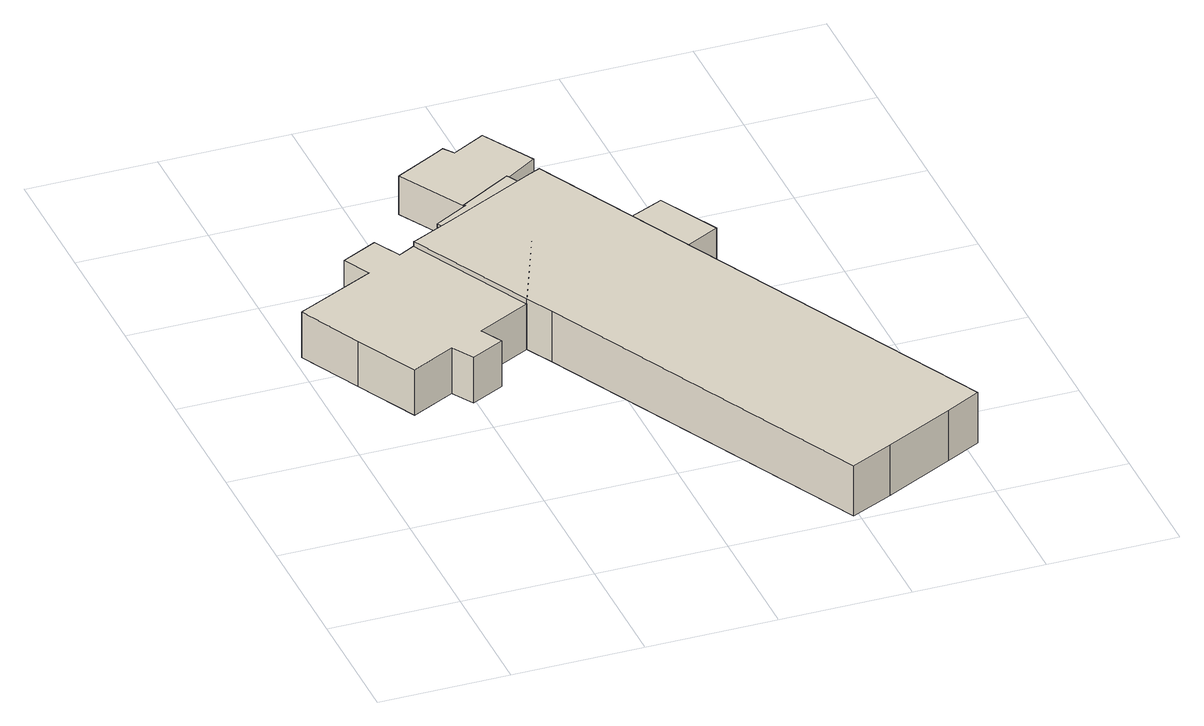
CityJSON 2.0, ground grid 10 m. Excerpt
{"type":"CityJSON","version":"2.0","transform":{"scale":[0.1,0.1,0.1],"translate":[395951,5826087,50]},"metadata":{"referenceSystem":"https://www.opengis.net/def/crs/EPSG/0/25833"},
"CityObjects":{
"building1":{"type":"Building","attributes":{"Gemeindeschluessel":"11000003","function":"31001_2090"},"address":[{"country":"Germany","locality":"Berlin","thoroughfareNumber":"35","thoroughfareName":"Am Graben"}],"children":["building1-1","building1-2","building1-3","building1-4","building1-5"]},
"building1-1":{"type":"BuildingPart","attributes":{"BezugspunktDach":"2200","measuredHeight":5.08,"storeysAboveGround":1},"parents":["building1"],"geometry":[{"type":"MultiSurface","lod":"1","boundaries":[[[0,1,2,3,4,5,6,7,8,9,10]],[[11,12,13,14,15,16,17,18,19,20,21]],[[11,21,10,9]],[[12,11,9,8]],[[22,23,8,7]],[[14,13,7,6]],[[15,24,25,26,27,28,14,6,5]],[[16,15,5,4]],[[17,16,4,3]],[[18,17,3,2]],[[19,18,2,1]],[[20,19,1,0]],[[21,20,0,10]],[[13,12,23,22]],[[28,27,26,25,24]]]}]},
"building1-2":{"type":"BuildingPart","attributes":{"BezugspunktDach":"2200","measuredHeight":5.08,"storeysAboveGround":1},"parents":["building1"],"geometry":[{"type":"Solid","lod":"1","boundaries":[[[[29,30,31,32,33,34,35,36,37,38,39,40,41,42]],[[43,44,45,46,21,47,20,48,49,50,51,52,53,54]],[[43,54,42,41]],[[44,43,41,40]],[[45,44,40,39]],[[46,45,39,38]],[[21,46,38,37]],[[47,21,37,36]],[[20,47,36,35]],[[48,20,35,34]],[[49,48,34,33]],[[50,49,33,32]],[[51,50,32,31]],[[52,51,31,30]],[[53,52,30,29]],[[54,53,29,42]]]]}]},
"building1-3":{"type":"BuildingPart","attributes":{"BezugspunktDach":"2200","measuredHeight":3.26,"storeysAboveGround":1},"parents":["building1"],"geometry":[{"type":"Solid","lod":"1","boundaries":[[[[25,55,56,26]],[[57,58,24,27]],[[57,27,26,56]],[[58,57,56,55]],[[24,58,55,25]],[[27,24,25,26]]]]}]},
"building1-4":{"type":"BuildingPart","attributes":{"BezugspunktDach":"2200","measuredHeight":3.66,"storeysAboveGround":1},"parents":["building1"],"geometry":[{"type":"Solid","lod":"1","boundaries":[[[[59,60,61,62,63,64,65,66,67,68]],[[69,70,71,72,73,74,75,76,77,78]],[[69,78,68,67]],[[70,69,67,66]],[[71,70,66,65]],[[72,71,65,64]],[[73,72,64,63]],[[74,73,63,62]],[[75,74,62,61]],[[78,77,59,68]],[[76,75,61,60]],[[77,76,60,59]]]]}]},
"building1-5":{"type":"BuildingPart","attributes":{"BezugspunktDach":"2200","measuredHeight":3.26,"storeysAboveGround":1},"parents":["building1"],"geometry":[{"type":"MultiSurface","lod":"1","boundaries":[[[23,22,79,80,81,82,83]],[[84,77,75,74,13,12,85]],[[84,85,83,82]],[[77,84,82,81]],[[61,60,59,81,80]],[[74,75,80,79]],[[13,74,79,22]],[[85,12,23,83]],[[75,76,60,61]],[[86,76,77,59,60]],[[12,13,22,23]]]}]}
},
"vertices":[
[157,285,50],[168,264,50],[296,5,50],[329,21,50],[383,48,50],[410,62,50],[224,438,50],[213,433,50],[143,398,50],[110,382,50],[109,382,50],[110,382,8],[143,398,8],[213,433,8],[224,438,8],[410,62,8],[383,48,8],[329,21,8],[296,5,8],[168,264,8],[157,285,8],[109,382,8],[213,433,41],[143,398,41],[283,318,8],[283,318,41],[259,367,41],[259,367,8],[263,360,8],
[30,282,46],[54,234,46],[88,251,46],[98,234,46],[124,247,46],[115,264,46],[157,285,46],[190,362,46],[109,382,46],[96,375,46],[85,396,46],[57,382,46],[68,361,46],[6,331,46],[68,361,8],[57,382,8],[85,396,8],[96,375,8],[190,362,8],[115,264,8],[124,247,8],[98,234,8],[88,251,8],[54,234,8],[30,282,8],[6,331,8],
[318,336,41],[294,383,41],[294,383,8],[318,336,8],
[163,426,40],[197,446,40],[204,450,40],[205,449,40],[230,465,40],[207,506,40],[181,492,40],[175,500,40],[168,496,40],[134,478,40],[168,496,8],[175,500,8],[181,492,8],[207,506,8],[230,465,8],[205,449,8],[204,450,8],[197,446,8],[163,426,8],[134,478,8],
[205,449,41],[204,450,41],[163,426,41],[164,425,41],[137,410,41],[164,425,8],[137,410,8],[197,446,20]
]}
